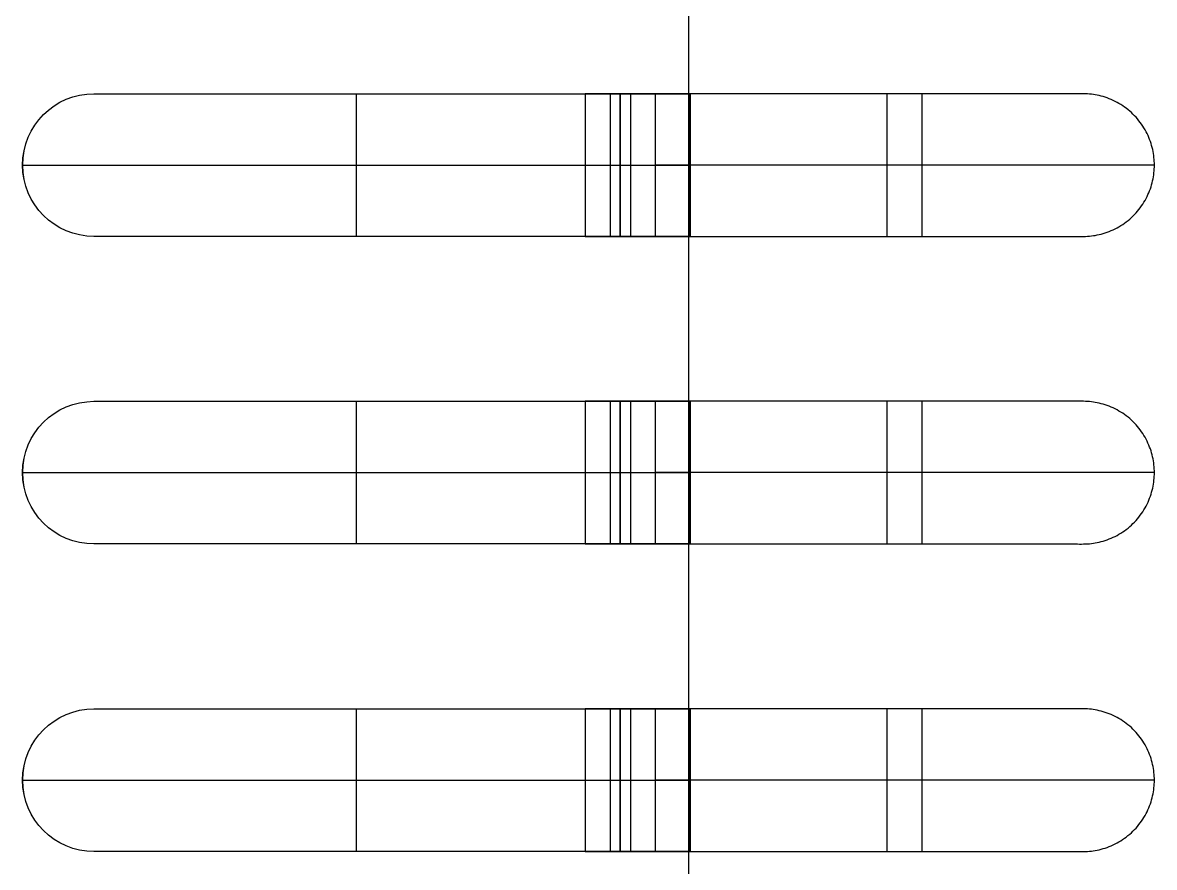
# Model space of a CAD drawing. Header units: millimetres. Extents: x 1.2 to 41.2, y 0.2 to 23.9.
# Drawn here: x 26.132 to 27.753, y 12.526 to 13.735 of the extents above; entities that cross this region are included whole.
import ezdxf

# ---------------------------------------------------------------- set-up
doc = ezdxf.new("R2010")
doc.units = ezdxf.units.MM
doc.layers.add('图层04', color=96, linetype='Continuous', true_color=0x007f00)
doc.layers.add('默认', color=18, linetype='Continuous', true_color=0x000000)

msp = doc.modelspace()

# ---------------------------------------------------------------- linework, layer by layer
at = {"layer": '图层04'}
for points in [[(27.086, 15.0327, 1.6431), (27.086, 11.5327, 1.6431), (27.086, 8.0327, 1.6431)], [(27.086, 15.0327, 2.0472), (27.086, 11.5327, 2.0472), (27.086, 8.0327, 2.0472)], [(27.086, 15.0327, 1.8451), (27.086, 11.5327, 1.8451), (27.086, 8.0327, 1.8451)]]:
    msp.add_open_spline(points, degree=2, dxfattribs=at)
at = {"layer": '默认'}
for p, q in [((27.0883, 13.6337, 1.6756), (26.9883, 13.6337, 1.6756)), ((26.9883, 13.6337, 2.1224), (27.0883, 13.6337, 2.1224)), ((27.0383, 13.6337, 1.7256), (27.0383, 13.6337, 1.6256)), ((27.0383, 13.6337, 2.0724), (27.0383, 13.6337, 2.1724)), ((26.9883, 13.4294, 1.6756), (27.0883, 13.4294, 1.6756)), ((27.0883, 13.4294, 2.1224), (26.9883, 13.4294, 2.1224)), ((27.0383, 13.4294, 1.6256), (27.0383, 13.4294, 1.7256)), ((27.0383, 13.4294, 2.1724), (27.0383, 13.4294, 2.0724)), ((27.0883, 13.1933, 1.6756), (26.9883, 13.1933, 1.6756)), ((26.9883, 13.1933, 2.1224), (27.0883, 13.1933, 2.1224)), ((27.0383, 13.1933, 1.7256), (27.0383, 13.1933, 1.6256)), ((27.0383, 13.1933, 2.0724), (27.0383, 13.1933, 2.1724)), ((26.9883, 12.989, 1.6756), (27.0883, 12.989, 1.6756)), ((27.0883, 12.989, 2.1224), (26.9883, 12.989, 2.1224)), ((27.0383, 12.989, 1.6256), (27.0383, 12.989, 1.7256)), ((27.0383, 12.989, 2.1724), (27.0383, 12.989, 2.0724)), ((27.0883, 12.753, 1.6756), (26.9883, 12.753, 1.6756)), ((26.9883, 12.753, 2.1224), (27.0883, 12.753, 2.1224)), ((27.0383, 12.753, 1.7256), (27.0383, 12.753, 1.6256)), ((27.0383, 12.753, 2.0724), (27.0383, 12.753, 2.1724)), ((26.9883, 12.5486, 1.6756), (27.0883, 12.5486, 1.6756)), ((27.0883, 12.5486, 2.1224), (26.9883, 12.5486, 2.1224)), ((27.0383, 12.5486, 1.6256), (27.0383, 12.5486, 1.7256)), ((27.0383, 12.5486, 2.1724), (27.0383, 12.5486, 2.0724))]:
    msp.add_line(p, q, dxfattribs=at)
at = {"layer": '默认', "extrusion": (0.000220476, 9.49279e-10, 1)}
for points in [[(26.9883, 13.4294, 1.6256), (26.7371, 13.4294, 1.6257), (26.4858, 13.4294, 1.6257), (26.2346, 13.4294, 1.6258), (26.1782, 13.4294, 1.6258), (26.1324, 13.4751, 1.6258), (26.1324, 13.5315, 1.6258), (26.1324, 13.588, 1.6258), (26.1782, 13.6337, 1.6258), (26.2346, 13.6337, 1.6258), (26.4858, 13.6337, 1.6257), (26.7371, 13.6337, 1.6257), (26.9883, 13.6337, 1.6256)], [(26.9883, 12.989, 1.6256), (26.7371, 12.989, 1.6257), (26.4858, 12.989, 1.6257), (26.2346, 12.989, 1.6258), (26.1782, 12.989, 1.6258), (26.1324, 13.0347, 1.6258), (26.1324, 13.0912, 1.6258), (26.1324, 13.1476, 1.6258), (26.1782, 13.1933, 1.6258), (26.2346, 13.1933, 1.6258), (26.4858, 13.1933, 1.6257), (26.7371, 13.1933, 1.6257), (26.9883, 13.1933, 1.6256)], [(26.9883, 12.5486, 1.6256), (26.7371, 12.5486, 1.6257), (26.4858, 12.5486, 1.6257), (26.2346, 12.5486, 1.6258), (26.1782, 12.5486, 1.6258), (26.1324, 12.5944, 1.6258), (26.1324, 12.6508, 1.6258), (26.1324, 12.7072, 1.6258), (26.1782, 12.753, 1.6258), (26.2346, 12.753, 1.6258), (26.4858, 12.753, 1.6257), (26.7371, 12.753, 1.6257), (26.9883, 12.753, 1.6256)]]:
    msp.add_open_spline(points, degree=3, knots=[0.100022, 0.100022, 0.100022, 0.100022, 0.853706, 0.853706, 0.853706, 1.031249, 1.031249, 1.031249, 1.208793, 1.208793, 1.208793, 1.962477, 1.962477, 1.962477, 1.962477], dxfattribs=at)
at = {"layer": '默认', "extrusion": (0.000220476, 4.74637e-10, 1)}
for points in [[(26.9883, 13.4294, 1.6756), (26.7371, 13.4294, 1.6757), (26.4858, 13.4294, 1.6757), (26.2346, 13.4294, 1.6758), (26.1782, 13.4294, 1.6758), (26.1324, 13.4751, 1.6758), (26.1324, 13.5315, 1.6758), (26.1324, 13.588, 1.6758), (26.1782, 13.6337, 1.6758), (26.2346, 13.6337, 1.6758), (26.4858, 13.6337, 1.6757), (26.7371, 13.6337, 1.6757), (26.9883, 13.6337, 1.6756)], [(26.9883, 12.989, 1.6756), (26.7371, 12.989, 1.6757), (26.4858, 12.989, 1.6757), (26.2346, 12.989, 1.6758), (26.1782, 12.989, 1.6758), (26.1324, 13.0347, 1.6758), (26.1324, 13.0912, 1.6758), (26.1324, 13.1476, 1.6758), (26.1782, 13.1933, 1.6758), (26.2346, 13.1933, 1.6758), (26.4858, 13.1933, 1.6757), (26.7371, 13.1933, 1.6757), (26.9883, 13.1933, 1.6756)], [(26.9883, 12.5486, 1.6756), (26.7371, 12.5486, 1.6757), (26.4858, 12.5486, 1.6757), (26.2346, 12.5486, 1.6758), (26.1782, 12.5486, 1.6758), (26.1324, 12.5944, 1.6758), (26.1324, 12.6508, 1.6758), (26.1324, 12.7072, 1.6758), (26.1782, 12.753, 1.6758), (26.2346, 12.753, 1.6758), (26.4858, 12.753, 1.6757), (26.7371, 12.753, 1.6757), (26.9883, 12.753, 1.6756)]]:
    msp.add_open_spline(points, degree=3, knots=[0.100022, 0.100022, 0.100022, 0.100022, 0.853706, 0.853706, 0.853706, 1.031249, 1.031249, 1.031249, 1.208793, 1.208793, 1.208793, 1.962477, 1.962477, 1.962477, 1.962477], dxfattribs=at)
at = {"layer": '默认', "extrusion": (0.000220476, 2.18862e-15, 1)}
for points in [[(26.9383, 13.4294, 1.7256), (26.7037, 13.4294, 1.7257), (26.4692, 13.4294, 1.7258), (26.2346, 13.4294, 1.7258), (26.1782, 13.4294, 1.7258), (26.1325, 13.4751, 1.7258), (26.1325, 13.5315, 1.7258), (26.1325, 13.588, 1.7258), (26.1782, 13.6337, 1.7258), (26.2346, 13.6337, 1.7258), (26.4692, 13.6337, 1.7258), (26.7037, 13.6337, 1.7257), (26.9383, 13.6337, 1.7256)], [(26.9383, 12.989, 1.7256), (26.7037, 12.989, 1.7257), (26.4692, 12.989, 1.7258), (26.2346, 12.989, 1.7258), (26.1782, 12.989, 1.7258), (26.1325, 13.0347, 1.7258), (26.1325, 13.0912, 1.7258), (26.1325, 13.1476, 1.7258), (26.1782, 13.1933, 1.7258), (26.2346, 13.1933, 1.7258), (26.4692, 13.1933, 1.7258), (26.7037, 13.1933, 1.7257), (26.9383, 13.1933, 1.7256)], [(26.9383, 12.5486, 1.7256), (26.7037, 12.5486, 1.7257), (26.4692, 12.5486, 1.7258), (26.2346, 12.5486, 1.7258), (26.1782, 12.5486, 1.7258), (26.1325, 12.5944, 1.7258), (26.1325, 12.6508, 1.7258), (26.1325, 12.7072, 1.7258), (26.1782, 12.753, 1.7258), (26.2346, 12.753, 1.7258), (26.4692, 12.753, 1.7258), (26.7037, 12.753, 1.7257), (26.9383, 12.753, 1.7256)]]:
    msp.add_open_spline(points, degree=3, knots=[0.150033, 0.150033, 0.150033, 0.150033, 0.853706, 0.853706, 0.853706, 1.031249, 1.031249, 1.031249, 1.208793, 1.208793, 1.208793, 1.912466, 1.912466, 1.912466, 1.912466], dxfattribs=at)
at = {"layer": '默认'}
for points, degree in [([(26.2346, 13.6337, 1.6258), (26.2346, 13.6337, 1.6758), (26.2346, 13.6337, 1.7258)], 2), ([(26.6104, 13.4294, 1.6257), (26.6104, 13.5315, 1.6257), (26.6104, 13.6337, 1.6257)], 2), ([(26.6104, 13.4294, 1.7257), (26.6104, 13.5315, 1.7257), (26.6104, 13.6337, 1.7257)], 2), ([(26.9383, 13.6337, 1.7256), (26.9383, 13.5315, 1.7256), (26.9383, 13.4294, 1.7256)], 2), ([(26.9383, 13.6337, 1.7256), (26.955, 13.6337, 1.7256), (26.9716, 13.6337, 1.7256), (26.9883, 13.6337, 1.7256)], 3), ([(26.9737, 13.6337, 1.7403), (26.9737, 13.5315, 1.7403), (26.9737, 13.4294, 1.7403)], 2), ([(26.9883, 13.6337, 2.0724), (26.9883, 13.6337, 1.924), (26.9883, 13.6337, 1.7756)], 2), ([(27.0883, 13.6337, 1.7256), (27.0383, 13.6337, 1.7256), (26.9883, 13.6337, 1.7256)], 2), ([(26.9883, 13.6337, 2.0724), (27.0383, 13.6337, 2.0724), (27.0883, 13.6337, 2.0724)], 2), ([(26.9883, 13.6337, 1.6256), (26.9883, 13.6337, 1.6756), (26.9883, 13.6337, 1.7256)], 2), ([(26.9883, 13.6337, 1.6256), (27.0216, 13.6337, 1.6256), (27.055, 13.6337, 1.6256), (27.0883, 13.6337, 1.6256)], 3), ([(26.9883, 13.6337, 2.1224), (26.9883, 13.6337, 2.0974), (26.9883, 13.6337, 2.0724)], 2), ([(26.9883, 13.6337, 2.1224), (26.9883, 13.5315, 2.1224), (26.9883, 13.4294, 2.1224)], 2), ([(26.9883, 13.6337, 1.7756), (26.9883, 13.5315, 1.7756), (26.9883, 13.4294, 1.7756)], 2), ([(26.9883, 13.6337, 1.7756), (26.9883, 13.6337, 1.7506), (26.9883, 13.6337, 1.7256)], 2), ([(27.0883, 13.6337, 1.899), (27.0383, 13.6337, 1.899), (26.9883, 13.6337, 1.899)], 2), ([(26.9883, 13.4294, 1.899), (26.9883, 13.5315, 1.899), (26.9883, 13.6337, 1.899)], 2), ([(27.0029, 13.6337, 2.1578), (27.0029, 13.5315, 2.1578), (27.0029, 13.4294, 2.1578)], 2), ([(27.0883, 13.6337, 2.1724), (27.0633, 13.6337, 2.1724), (27.0383, 13.6337, 2.1724)], 2), ([(27.0383, 13.6337, 2.1724), (27.0383, 13.5315, 2.1724), (27.0383, 13.4294, 2.1724)], 2), ([(27.0383, 13.6337, 2.0724), (27.0383, 13.6337, 1.899), (27.0383, 13.6337, 1.7256)], 2), ([(27.0883, 13.4294, 2.0724), (27.0883, 13.5315, 2.0724), (27.0883, 13.6337, 2.0724)], 2), ([(27.0883, 13.6337, 1.6256), (27.0883, 13.5315, 1.6256), (27.0883, 13.4294, 1.6256)], 2), ([(27.0883, 13.6337, 1.7256), (27.0883, 13.6337, 1.6756), (27.0883, 13.6337, 1.6256)], 2), ([(27.0883, 13.6337, 2.0724), (27.0883, 13.6337, 1.899), (27.0883, 13.6337, 1.7256)], 2), ([(27.0883, 13.6337, 2.0724), (27.0883, 13.6337, 2.1224), (27.0883, 13.6337, 2.1724)], 2), ([(27.0883, 13.4294, 1.849), (27.0883, 13.5315, 1.849), (27.0883, 13.6337, 1.849)], 2), ([(27.3708, 13.4294, 2.1724), (27.3708, 13.5315, 2.1724), (27.3708, 13.6337, 2.1724)], 2), ([(27.4208, 13.4294, 2.0724), (27.4208, 13.5315, 2.0724), (27.4208, 13.6337, 2.0724)], 2), ([(27.6511, 13.6337, 2.0724), (27.6511, 13.6337, 2.1224), (27.6511, 13.6337, 2.1724)], 2), ([(26.1324, 13.5315, 1.6258), (26.6104, 13.5315, 1.6257), (27.0883, 13.5315, 1.6256)], 2), ([(26.1324, 13.5315, 1.6258), (26.1324, 13.5315, 1.6758), (26.1325, 13.5315, 1.7258)], 2), ([(26.1325, 13.5315, 1.7258), (26.5354, 13.5315, 1.7257), (26.9383, 13.5315, 1.7256)], 2), ([(26.9883, 13.5315, 2.1224), (26.9883, 13.5315, 1.949), (26.9883, 13.5315, 1.7756)], 2), ([(27.7533, 13.5315, 2.1724), (27.3958, 13.5315, 2.1724), (27.0383, 13.5315, 2.1724)], 2), ([(27.0883, 13.5315, 2.0724), (27.0883, 13.5315, 1.849), (27.0883, 13.5315, 1.6256)], 2), ([(27.7533, 13.5315, 2.0724), (27.4208, 13.5315, 2.0724), (27.0883, 13.5315, 2.0724)], 2), ([(27.7533, 13.5315, 2.0724), (27.7533, 13.5315, 2.1224), (27.7533, 13.5315, 2.1724)], 2), ([(26.2346, 13.4294, 1.6258), (26.2346, 13.4294, 1.6758), (26.2346, 13.4294, 1.7258)], 2), ([(26.9883, 13.4294, 1.7256), (26.9716, 13.4294, 1.7256), (26.955, 13.4294, 1.7256), (26.9383, 13.4294, 1.7256)], 3), ([(27.0883, 13.4294, 1.6256), (27.055, 13.4294, 1.6256), (27.0216, 13.4294, 1.6256), (26.9883, 13.4294, 1.6256)], 3), ([(26.9883, 13.4294, 2.0724), (26.9883, 13.4294, 2.0974), (26.9883, 13.4294, 2.1224)], 2), ([(26.9883, 13.4294, 1.7256), (26.9883, 13.4294, 1.7506), (26.9883, 13.4294, 1.7756)], 2), ([(26.9883, 13.4294, 1.7256), (26.9883, 13.4294, 1.6756), (26.9883, 13.4294, 1.6256)], 2), ([(27.0883, 13.4294, 2.0724), (27.0383, 13.4294, 2.0724), (26.9883, 13.4294, 2.0724)], 2), ([(26.9883, 13.4294, 1.7256), (27.0383, 13.4294, 1.7256), (27.0883, 13.4294, 1.7256)], 2), ([(26.9883, 13.4294, 1.7756), (26.9883, 13.4294, 1.924), (26.9883, 13.4294, 2.0724)], 2), ([(27.0883, 13.4294, 1.899), (27.0383, 13.4294, 1.899), (26.9883, 13.4294, 1.899)], 2), ([(27.0383, 13.4294, 2.1724), (27.0633, 13.4294, 2.1724), (27.0883, 13.4294, 2.1724)], 2), ([(27.0383, 13.4294, 1.7256), (27.0383, 13.4294, 1.899), (27.0383, 13.4294, 2.0724)], 2), ([(27.0883, 13.4294, 1.6256), (27.0883, 13.4294, 1.6756), (27.0883, 13.4294, 1.7256)], 2), ([(27.0883, 13.4294, 1.7256), (27.0883, 13.4294, 1.899), (27.0883, 13.4294, 2.0724)], 2), ([(27.0883, 13.4294, 2.1724), (27.0883, 13.4294, 2.1224), (27.0883, 13.4294, 2.0724)], 2), ([(27.6511, 13.4294, 2.0724), (27.6511, 13.4294, 2.1224), (27.6511, 13.4294, 2.1724)], 2), ([(26.2346, 13.1933, 1.6258), (26.2346, 13.1933, 1.6758), (26.2346, 13.1933, 1.7258)], 2), ([(26.6104, 12.989, 1.6257), (26.6104, 13.0912, 1.6257), (26.6104, 13.1933, 1.6257)], 2), ([(26.6104, 12.989, 1.7257), (26.6104, 13.0912, 1.7257), (26.6104, 13.1933, 1.7257)], 2), ([(26.9383, 13.1933, 1.7256), (26.9383, 13.0912, 1.7256), (26.9383, 12.989, 1.7256)], 2), ([(26.9383, 13.1933, 1.7256), (26.955, 13.1933, 1.7256), (26.9716, 13.1933, 1.7256), (26.9883, 13.1933, 1.7256)], 3), ([(26.9737, 13.1933, 1.7403), (26.9737, 13.0912, 1.7403), (26.9737, 12.989, 1.7403)], 2), ([(26.9883, 13.1933, 2.0724), (26.9883, 13.1933, 1.924), (26.9883, 13.1933, 1.7756)], 2), ([(27.0883, 13.1933, 1.7256), (27.0383, 13.1933, 1.7256), (26.9883, 13.1933, 1.7256)], 2), ([(26.9883, 13.1933, 2.0724), (27.0383, 13.1933, 2.0724), (27.0883, 13.1933, 2.0724)], 2), ([(26.9883, 13.1933, 1.6256), (26.9883, 13.1933, 1.6756), (26.9883, 13.1933, 1.7256)], 2), ([(26.9883, 13.1933, 1.6256), (27.0216, 13.1933, 1.6256), (27.055, 13.1933, 1.6256), (27.0883, 13.1933, 1.6256)], 3), ([(26.9883, 13.1933, 2.1224), (26.9883, 13.1933, 2.0974), (26.9883, 13.1933, 2.0724)], 2), ([(26.9883, 13.1933, 2.1224), (26.9883, 13.0912, 2.1224), (26.9883, 12.989, 2.1224)], 2), ([(26.9883, 13.1933, 1.7756), (26.9883, 13.0912, 1.7756), (26.9883, 12.989, 1.7756)], 2), ([(26.9883, 13.1933, 1.7756), (26.9883, 13.1933, 1.7506), (26.9883, 13.1933, 1.7256)], 2), ([(27.0883, 13.1933, 1.899), (27.0383, 13.1933, 1.899), (26.9883, 13.1933, 1.899)], 2), ([(26.9883, 12.989, 1.899), (26.9883, 13.0912, 1.899), (26.9883, 13.1933, 1.899)], 2), ([(27.0029, 13.1933, 2.1578), (27.0029, 13.0912, 2.1578), (27.0029, 12.989, 2.1578)], 2), ([(27.0883, 13.1933, 2.1724), (27.0633, 13.1933, 2.1724), (27.0383, 13.1933, 2.1724)], 2), ([(27.0383, 13.1933, 2.1724), (27.0383, 13.0912, 2.1724), (27.0383, 12.989, 2.1724)], 2), ([(27.0383, 13.1933, 2.0724), (27.0383, 13.1933, 1.899), (27.0383, 13.1933, 1.7256)], 2), ([(27.0883, 12.989, 2.0724), (27.0883, 13.0912, 2.0724), (27.0883, 13.1933, 2.0724)], 2), ([(27.0883, 13.1933, 1.6256), (27.0883, 13.0912, 1.6256), (27.0883, 12.989, 1.6256)], 2), ([(27.0883, 13.1933, 1.7256), (27.0883, 13.1933, 1.6756), (27.0883, 13.1933, 1.6256)], 2), ([(27.0883, 13.1933, 2.0724), (27.0883, 13.1933, 1.899), (27.0883, 13.1933, 1.7256)], 2), ([(27.0883, 13.1933, 2.0724), (27.0883, 13.1933, 2.1224), (27.0883, 13.1933, 2.1724)], 2), ([(27.0883, 12.989, 1.849), (27.0883, 13.0912, 1.849), (27.0883, 13.1933, 1.849)], 2), ([(27.3708, 12.989, 2.1724), (27.3708, 13.0912, 2.1724), (27.3708, 13.1933, 2.1724)], 2), ([(27.4208, 12.989, 2.0724), (27.4208, 13.0912, 2.0724), (27.4208, 13.1933, 2.0724)], 2), ([(27.6511, 13.1933, 2.0724), (27.6511, 13.1933, 2.1224), (27.6511, 13.1933, 2.1724)], 2), ([(26.1324, 13.0912, 1.6258), (26.6104, 13.0912, 1.6257), (27.0883, 13.0912, 1.6256)], 2), ([(26.1324, 13.0912, 1.6258), (26.1324, 13.0912, 1.6758), (26.1325, 13.0912, 1.7258)], 2), ([(26.1325, 13.0912, 1.7258), (26.5354, 13.0912, 1.7257), (26.9383, 13.0912, 1.7256)], 2), ([(26.9883, 13.0912, 2.1224), (26.9883, 13.0912, 1.949), (26.9883, 13.0912, 1.7756)], 2), ([(27.7533, 13.0912, 2.1724), (27.3958, 13.0912, 2.1724), (27.0383, 13.0912, 2.1724)], 2), ([(27.0883, 13.0912, 2.0724), (27.0883, 13.0912, 1.849), (27.0883, 13.0912, 1.6256)], 2), ([(27.7533, 13.0912, 2.0724), (27.4208, 13.0912, 2.0724), (27.0883, 13.0912, 2.0724)], 2), ([(27.7533, 13.0912, 2.0724), (27.7533, 13.0912, 2.1224), (27.7533, 13.0912, 2.1724)], 2), ([(26.2346, 12.989, 1.6258), (26.2346, 12.989, 1.6758), (26.2346, 12.989, 1.7258)], 2), ([(26.9883, 12.989, 1.7256), (26.9716, 12.989, 1.7256), (26.955, 12.989, 1.7256), (26.9383, 12.989, 1.7256)], 3), ([(27.0883, 12.989, 1.6256), (27.055, 12.989, 1.6256), (27.0216, 12.989, 1.6256), (26.9883, 12.989, 1.6256)], 3), ([(26.9883, 12.989, 2.0724), (26.9883, 12.989, 2.0974), (26.9883, 12.989, 2.1224)], 2), ([(26.9883, 12.989, 1.7256), (26.9883, 12.989, 1.7506), (26.9883, 12.989, 1.7756)], 2), ([(26.9883, 12.989, 1.7256), (26.9883, 12.989, 1.6756), (26.9883, 12.989, 1.6256)], 2), ([(27.0883, 12.989, 2.0724), (27.0383, 12.989, 2.0724), (26.9883, 12.989, 2.0724)], 2), ([(26.9883, 12.989, 1.7256), (27.0383, 12.989, 1.7256), (27.0883, 12.989, 1.7256)], 2), ([(26.9883, 12.989, 1.7756), (26.9883, 12.989, 1.924), (26.9883, 12.989, 2.0724)], 2), ([(27.0883, 12.989, 1.899), (27.0383, 12.989, 1.899), (26.9883, 12.989, 1.899)], 2), ([(27.0383, 12.989, 2.1724), (27.0633, 12.989, 2.1724), (27.0883, 12.989, 2.1724)], 2), ([(27.0383, 12.989, 1.7256), (27.0383, 12.989, 1.899), (27.0383, 12.989, 2.0724)], 2), ([(27.0883, 12.989, 1.6256), (27.0883, 12.989, 1.6756), (27.0883, 12.989, 1.7256)], 2), ([(27.0883, 12.989, 1.7256), (27.0883, 12.989, 1.899), (27.0883, 12.989, 2.0724)], 2), ([(27.0883, 12.989, 2.1724), (27.0883, 12.989, 2.1224), (27.0883, 12.989, 2.0724)], 2), ([(27.6511, 12.989, 2.0724), (27.6511, 12.989, 2.1224), (27.6511, 12.989, 2.1724)], 2), ([(26.2346, 12.753, 1.6258), (26.2346, 12.753, 1.6758), (26.2346, 12.753, 1.7258)], 2), ([(26.6104, 12.5486, 1.6257), (26.6104, 12.6508, 1.6257), (26.6104, 12.753, 1.6257)], 2), ([(26.6104, 12.5486, 1.7257), (26.6104, 12.6508, 1.7257), (26.6104, 12.753, 1.7257)], 2), ([(26.9383, 12.753, 1.7256), (26.9383, 12.6508, 1.7256), (26.9383, 12.5486, 1.7256)], 2), ([(26.9383, 12.753, 1.7256), (26.955, 12.753, 1.7256), (26.9716, 12.753, 1.7256), (26.9883, 12.753, 1.7256)], 3), ([(26.9737, 12.753, 1.7403), (26.9737, 12.6508, 1.7403), (26.9737, 12.5486, 1.7403)], 2), ([(26.9883, 12.753, 2.0724), (26.9883, 12.753, 1.924), (26.9883, 12.753, 1.7756)], 2), ([(27.0883, 12.753, 1.7256), (27.0383, 12.753, 1.7256), (26.9883, 12.753, 1.7256)], 2), ([(26.9883, 12.753, 2.0724), (27.0383, 12.753, 2.0724), (27.0883, 12.753, 2.0724)], 2), ([(26.9883, 12.753, 1.6256), (26.9883, 12.753, 1.6756), (26.9883, 12.753, 1.7256)], 2), ([(26.9883, 12.753, 1.6256), (27.0216, 12.753, 1.6256), (27.055, 12.753, 1.6256), (27.0883, 12.753, 1.6256)], 3), ([(26.9883, 12.753, 2.1224), (26.9883, 12.753, 2.0974), (26.9883, 12.753, 2.0724)], 2), ([(26.9883, 12.753, 2.1224), (26.9883, 12.6508, 2.1224), (26.9883, 12.5486, 2.1224)], 2), ([(26.9883, 12.753, 1.7756), (26.9883, 12.6508, 1.7756), (26.9883, 12.5486, 1.7756)], 2), ([(26.9883, 12.753, 1.7756), (26.9883, 12.753, 1.7506), (26.9883, 12.753, 1.7256)], 2), ([(27.0883, 12.753, 1.899), (27.0383, 12.753, 1.899), (26.9883, 12.753, 1.899)], 2), ([(26.9883, 12.5486, 1.899), (26.9883, 12.6508, 1.899), (26.9883, 12.753, 1.899)], 2), ([(27.0029, 12.753, 2.1578), (27.0029, 12.6508, 2.1578), (27.0029, 12.5486, 2.1578)], 2), ([(27.0883, 12.753, 2.1724), (27.0633, 12.753, 2.1724), (27.0383, 12.753, 2.1724)], 2), ([(27.0383, 12.753, 2.1724), (27.0383, 12.6508, 2.1724), (27.0383, 12.5486, 2.1724)], 2), ([(27.0383, 12.753, 2.0724), (27.0383, 12.753, 1.899), (27.0383, 12.753, 1.7256)], 2), ([(27.0883, 12.5486, 2.0724), (27.0883, 12.6508, 2.0724), (27.0883, 12.753, 2.0724)], 2), ([(27.0883, 12.753, 1.6256), (27.0883, 12.6508, 1.6256), (27.0883, 12.5486, 1.6256)], 2), ([(27.0883, 12.753, 1.7256), (27.0883, 12.753, 1.6756), (27.0883, 12.753, 1.6256)], 2), ([(27.0883, 12.753, 2.0724), (27.0883, 12.753, 1.899), (27.0883, 12.753, 1.7256)], 2), ([(27.0883, 12.753, 2.0724), (27.0883, 12.753, 2.1224), (27.0883, 12.753, 2.1724)], 2), ([(27.0883, 12.5486, 1.849), (27.0883, 12.6508, 1.849), (27.0883, 12.753, 1.849)], 2), ([(27.3708, 12.5486, 2.1724), (27.3708, 12.6508, 2.1724), (27.3708, 12.753, 2.1724)], 2), ([(27.4208, 12.5486, 2.0724), (27.4208, 12.6508, 2.0724), (27.4208, 12.753, 2.0724)], 2), ([(27.6511, 12.753, 2.0724), (27.6511, 12.753, 2.1224), (27.6511, 12.753, 2.1724)], 2), ([(26.1324, 12.6508, 1.6258), (26.6104, 12.6508, 1.6257), (27.0883, 12.6508, 1.6256)], 2), ([(26.1324, 12.6508, 1.6258), (26.1324, 12.6508, 1.6758), (26.1325, 12.6508, 1.7258)], 2), ([(26.1325, 12.6508, 1.7258), (26.5354, 12.6508, 1.7257), (26.9383, 12.6508, 1.7256)], 2), ([(26.9883, 12.6508, 2.1224), (26.9883, 12.6508, 1.949), (26.9883, 12.6508, 1.7756)], 2), ([(27.7533, 12.6508, 2.1724), (27.3958, 12.6508, 2.1724), (27.0383, 12.6508, 2.1724)], 2), ([(27.0883, 12.6508, 2.0724), (27.0883, 12.6508, 1.849), (27.0883, 12.6508, 1.6256)], 2), ([(27.7533, 12.6508, 2.0724), (27.4208, 12.6508, 2.0724), (27.0883, 12.6508, 2.0724)], 2), ([(27.7533, 12.6508, 2.0724), (27.7533, 12.6508, 2.1224), (27.7533, 12.6508, 2.1724)], 2), ([(26.2346, 12.5486, 1.6258), (26.2346, 12.5486, 1.6758), (26.2346, 12.5486, 1.7258)], 2), ([(26.9883, 12.5486, 1.7256), (26.9716, 12.5486, 1.7256), (26.955, 12.5486, 1.7256), (26.9383, 12.5486, 1.7256)], 3), ([(27.0883, 12.5486, 1.6256), (27.055, 12.5486, 1.6256), (27.0216, 12.5486, 1.6256), (26.9883, 12.5486, 1.6256)], 3), ([(26.9883, 12.5486, 2.0724), (26.9883, 12.5486, 2.0974), (26.9883, 12.5486, 2.1224)], 2), ([(26.9883, 12.5486, 1.7256), (26.9883, 12.5486, 1.7506), (26.9883, 12.5486, 1.7756)], 2), ([(26.9883, 12.5486, 1.7256), (26.9883, 12.5486, 1.6756), (26.9883, 12.5486, 1.6256)], 2), ([(27.0883, 12.5486, 2.0724), (27.0383, 12.5486, 2.0724), (26.9883, 12.5486, 2.0724)], 2), ([(26.9883, 12.5486, 1.7256), (27.0383, 12.5486, 1.7256), (27.0883, 12.5486, 1.7256)], 2), ([(26.9883, 12.5486, 1.7756), (26.9883, 12.5486, 1.924), (26.9883, 12.5486, 2.0724)], 2), ([(27.0883, 12.5486, 1.899), (27.0383, 12.5486, 1.899), (26.9883, 12.5486, 1.899)], 2), ([(27.0383, 12.5486, 2.1724), (27.0633, 12.5486, 2.1724), (27.0883, 12.5486, 2.1724)], 2), ([(27.0383, 12.5486, 1.7256), (27.0383, 12.5486, 1.899), (27.0383, 12.5486, 2.0724)], 2), ([(27.0883, 12.5486, 1.6256), (27.0883, 12.5486, 1.6756), (27.0883, 12.5486, 1.7256)], 2), ([(27.0883, 12.5486, 1.7256), (27.0883, 12.5486, 1.899), (27.0883, 12.5486, 2.0724)], 2), ([(27.0883, 12.5486, 2.1724), (27.0883, 12.5486, 2.1224), (27.0883, 12.5486, 2.0724)], 2), ([(27.6511, 12.5486, 2.0724), (27.6511, 12.5486, 2.1224), (27.6511, 12.5486, 2.1724)], 2)]:
    msp.add_open_spline(points, degree=degree, dxfattribs=at)
at = {"layer": '默认', "extrusion": (4.11946e-12, -1, -3.55193e-12)}
msp.add_rational_spline([(26.9883, 13.6337, 1.7756), (26.9883, 13.6337, 1.7256), (26.9383, 13.6337, 1.7256)], [1, 0.707028826879, 1], degree=2, dxfattribs=at)
at = {"layer": '默认', "extrusion": (8.88178e-13, 1, -1.45661e-12)}
msp.add_rational_spline([(27.0383, 13.6337, 2.1724), (26.9883, 13.6337, 2.1724), (26.9883, 13.6337, 2.1224)], [1, 0.707106781186, 1], degree=2, dxfattribs=at)
at = {"layer": '默认'}
for points in [[(27.0883, 13.4294, 2.0724), (27.3697, 13.4294, 2.0724), (27.6511, 13.4294, 2.0724), (27.7533, 13.4294, 2.0724), (27.7533, 13.5315, 2.0724), (27.7533, 13.6337, 2.0724), (27.6511, 13.6337, 2.0724), (27.3697, 13.6337, 2.0724), (27.0883, 13.6337, 2.0724)], [(27.0883, 13.4294, 2.1724), (27.3697, 13.4294, 2.1724), (27.6511, 13.4294, 2.1724), (27.7533, 13.4294, 2.1724), (27.7533, 13.5315, 2.1724), (27.7533, 13.6337, 2.1724), (27.6511, 13.6337, 2.1724), (27.3697, 13.6337, 2.1724), (27.0883, 13.6337, 2.1724)], [(27.0883, 13.4294, 2.1224), (27.3697, 13.4294, 2.1224), (27.6511, 13.4294, 2.1224), (27.7533, 13.4294, 2.1224), (27.7533, 13.5315, 2.1224), (27.7533, 13.6337, 2.1224), (27.6511, 13.6337, 2.1224), (27.3697, 13.6337, 2.1224), (27.0883, 13.6337, 2.1224)], [(27.0883, 12.989, 2.0724), (27.3697, 12.989, 2.0724), (27.6511, 12.989, 2.0724), (27.7533, 12.989, 2.0724), (27.7533, 13.0912, 2.0724), (27.7533, 13.1933, 2.0724), (27.6511, 13.1933, 2.0724), (27.3697, 13.1933, 2.0724), (27.0883, 13.1933, 2.0724)], [(27.0883, 12.989, 2.1724), (27.3697, 12.989, 2.1724), (27.6511, 12.989, 2.1724), (27.7533, 12.989, 2.1724), (27.7533, 13.0912, 2.1724), (27.7533, 13.1933, 2.1724), (27.6511, 13.1933, 2.1724), (27.3697, 13.1933, 2.1724), (27.0883, 13.1933, 2.1724)], [(27.0883, 12.989, 2.1224), (27.3697, 12.989, 2.1224), (27.6511, 12.989, 2.1224), (27.7533, 12.989, 2.1224), (27.7533, 13.0912, 2.1224), (27.7533, 13.1933, 2.1224), (27.6511, 13.1933, 2.1224), (27.3697, 13.1933, 2.1224), (27.0883, 13.1933, 2.1224)], [(27.0883, 12.5486, 2.0724), (27.3697, 12.5486, 2.0724), (27.6511, 12.5486, 2.0724), (27.7533, 12.5486, 2.0724), (27.7533, 12.6508, 2.0724), (27.7533, 12.753, 2.0724), (27.6511, 12.753, 2.0724), (27.3697, 12.753, 2.0724), (27.0883, 12.753, 2.0724)], [(27.0883, 12.5486, 2.1724), (27.3697, 12.5486, 2.1724), (27.6511, 12.5486, 2.1724), (27.7533, 12.5486, 2.1724), (27.7533, 12.6508, 2.1724), (27.7533, 12.753, 2.1724), (27.6511, 12.753, 2.1724), (27.3697, 12.753, 2.1724), (27.0883, 12.753, 2.1724)], [(27.0883, 12.5486, 2.1224), (27.3697, 12.5486, 2.1224), (27.6511, 12.5486, 2.1224), (27.7533, 12.5486, 2.1224), (27.7533, 12.6508, 2.1224), (27.7533, 12.753, 2.1224), (27.6511, 12.753, 2.1224), (27.3697, 12.753, 2.1224), (27.0883, 12.753, 2.1224)]]:
    msp.add_rational_spline(points, [1, 1, 1, 0.707106781186, 1, 0.707106781186, 1, 1, 1], degree=2, knots=[0, 0, 0, 0.562778, 0.562778, 0.723265, 0.723265, 0.883753, 0.883753, 1.446531, 1.446531, 1.446531], dxfattribs=at)
at = {"layer": '默认', "extrusion": (3.90654e-12, -1, -2.62843e-12)}
for points in [[(26.9383, 13.5315, 1.7256), (26.9883, 13.5315, 1.7256), (26.9883, 13.5315, 1.7756)], [(26.9383, 12.6508, 1.7256), (26.9883, 12.6508, 1.7256), (26.9883, 12.6508, 1.7756)]]:
    msp.add_rational_spline(points, [1, 0.707028826879, 1], degree=2, dxfattribs=at)
at = {"layer": '默认', "extrusion": (-2.4869e-13, 1, -1.3145e-12)}
msp.add_rational_spline([(26.9883, 13.5315, 2.1224), (26.9883, 13.5315, 2.1724), (27.0383, 13.5315, 2.1724)], [1, 0.707106781186, 1], degree=2, dxfattribs=at)
at = {"layer": '默认', "extrusion": (3.40923e-12, -1, -2.84154e-12)}
msp.add_rational_spline([(26.9383, 13.4294, 1.7256), (26.9883, 13.4294, 1.7256), (26.9883, 13.4294, 1.7756)], [1, 0.707028826879, 1], degree=2, dxfattribs=at)
at = {"layer": '默认', "extrusion": (1.1724e-12, 1, -1.74083e-12)}
msp.add_rational_spline([(26.9883, 13.4294, 2.1224), (26.9883, 13.4294, 2.1724), (27.0383, 13.4294, 2.1724)], [1, 0.707106781186, 1], degree=2, dxfattribs=at)
at = {"layer": '默认', "extrusion": (4.15497e-12, -1, -3.58745e-12)}
msp.add_rational_spline([(26.9883, 13.1933, 1.7756), (26.9883, 13.1933, 1.7256), (26.9383, 13.1933, 1.7256)], [1, 0.707028826879, 1], degree=2, dxfattribs=at)
at = {"layer": '默认', "extrusion": (9.23706e-13, 1, -1.49214e-12)}
msp.add_rational_spline([(27.0383, 13.1933, 2.1724), (26.9883, 13.1933, 2.1724), (26.9883, 13.1933, 2.1224)], [1, 0.707106781186, 1], degree=2, dxfattribs=at)
at = {"layer": '默认', "extrusion": (3.94206e-12, -1, -2.66395e-12)}
msp.add_rational_spline([(26.9383, 13.0912, 1.7256), (26.9883, 13.0912, 1.7256), (26.9883, 13.0912, 1.7756)], [1, 0.707028826879, 1], degree=2, dxfattribs=at)
at = {"layer": '默认', "extrusion": (-2.84217e-13, 1, -1.27898e-12)}
msp.add_rational_spline([(26.9883, 13.0912, 2.1224), (26.9883, 13.0912, 2.1724), (27.0383, 13.0912, 2.1724)], [1, 0.707106781186, 1], degree=2, dxfattribs=at)
at = {"layer": '默认', "extrusion": (3.83536e-12, -1, -3.26778e-12)}
msp.add_rational_spline([(26.9383, 12.989, 1.7256), (26.9883, 12.989, 1.7256), (26.9883, 12.989, 1.7756)], [1, 0.707028826879, 1], degree=2, dxfattribs=at)
at = {"layer": '默认', "extrusion": (1.06581e-12, 1, -1.63425e-12)}
msp.add_rational_spline([(26.9883, 12.989, 2.1224), (26.9883, 12.989, 2.1724), (27.0383, 12.989, 2.1724)], [1, 0.707106781186, 1], degree=2, dxfattribs=at)
at = {"layer": '默认', "extrusion": (3.87088e-12, -1, -3.3033e-12)}
msp.add_rational_spline([(26.9883, 12.753, 1.7756), (26.9883, 12.753, 1.7256), (26.9383, 12.753, 1.7256)], [1, 0.707028826879, 1], degree=2, dxfattribs=at)
at = {"layer": '默认', "extrusion": (9.59233e-13, 1, -1.52767e-12)}
msp.add_rational_spline([(27.0383, 12.753, 2.1724), (26.9883, 12.753, 2.1724), (26.9883, 12.753, 2.1224)], [1, 0.707106781186, 1], degree=2, dxfattribs=at)
at = {"layer": '默认', "extrusion": (-1.80491e-25, 1, -1.56319e-12)}
msp.add_rational_spline([(26.9883, 12.6508, 2.1224), (26.9883, 12.6508, 2.1724), (27.0383, 12.6508, 2.1724)], [1, 0.707106781186, 1], degree=2, dxfattribs=at)
at = {"layer": '默认', "extrusion": (3.48025e-12, -1, -2.91258e-12)}
msp.add_rational_spline([(26.9383, 12.5486, 1.7256), (26.9883, 12.5486, 1.7256), (26.9883, 12.5486, 1.7756)], [1, 0.707028826879, 1], degree=2, dxfattribs=at)
at = {"layer": '默认', "extrusion": (7.81597e-13, 1, -1.35003e-12)}
msp.add_rational_spline([(26.9883, 12.5486, 2.1224), (26.9883, 12.5486, 2.1724), (27.0383, 12.5486, 2.1724)], [1, 0.707106781186, 1], degree=2, dxfattribs=at)

doc.saveas('drawing.dxf')
